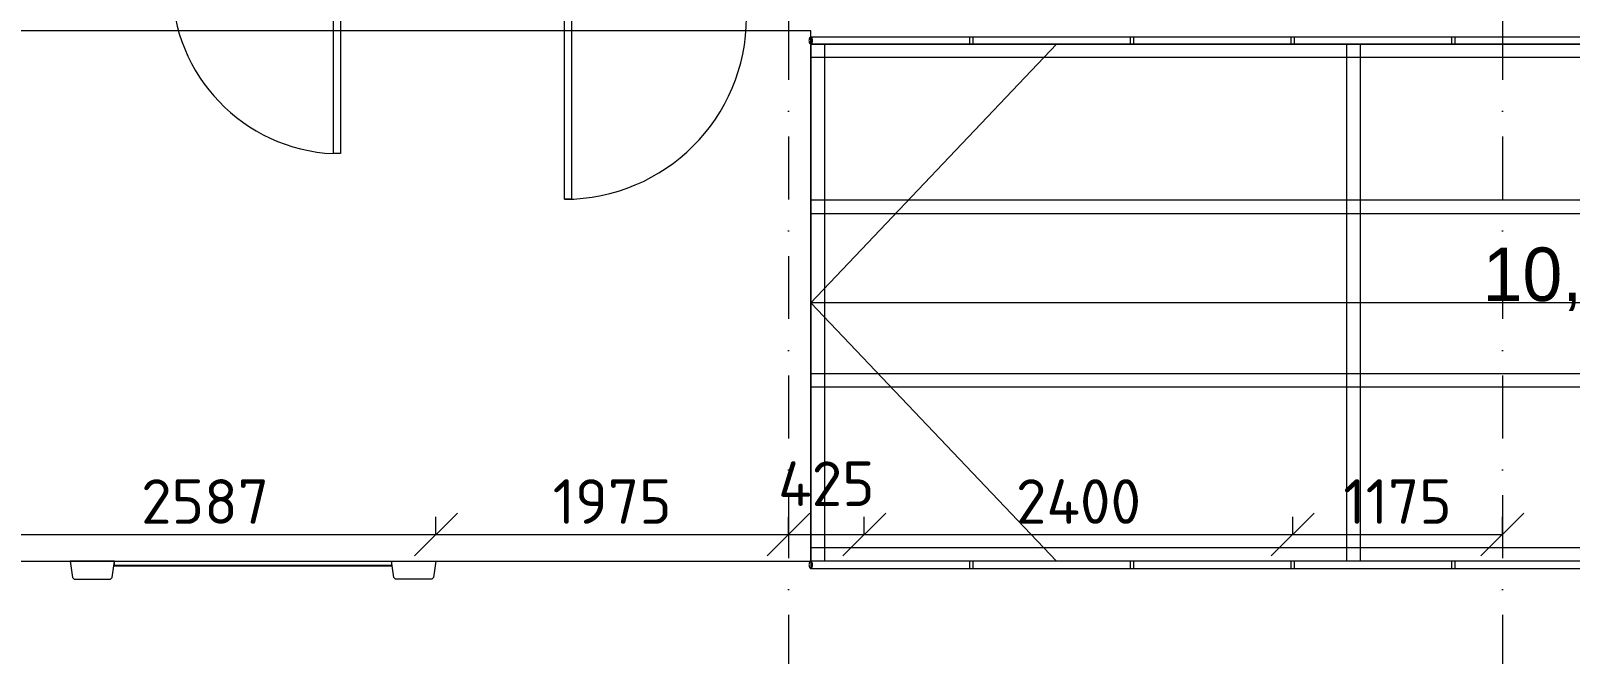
# Model space of a CAD drawing. Header units: millimetres. Extents: x 0 to 2118900, y -20000 to 84100.
# Drawn here: x 497755 to 506380, y 20204 to 23700 of the extents above; entities that cross this region are included whole.
import ezdxf
from ezdxf.enums import TextEntityAlignment as Align

# ---------------------------------------------------------------- set-up
doc = ezdxf.new("R2010")
doc.units = ezdxf.units.MM
doc.linetypes.add('Dot & Dashed', pattern=[670.277762, 352.777767, -176.388884, 0, -141.111112])
doc.layers.add('АР_подоснова', color=8, linetype='Continuous', lineweight=13)
doc.layers.add('ПТ_размеры', color=7, linetype='Continuous', lineweight=13)
doc.styles.add('АР_текст_1', font='arial.ttf')
doc.styles.add('АР_текст_2', font='ARIALN.TTF')
doc.styles.add('ПТ', font='isocpeur.ttf')
doc.dimstyles.new('ПТ100', dxfattribs={"dimscale": 100, "dimtxt": 2.5, "dimasz": 1.2, "dimexe": 1, "dimexo": 0, "dimgap": 0.6, "dimtad": 1, "dimdec": 0, "dimtxsty": 'ПТ', "dimtsz": 1.2, "dimcen": 2.5, "dimclrd": 7, "dimclre": 7, "dimclrt": 7, "dimazin": 3, "dimtfac": 1, "dimtmove": 0, "dimatfit": 3, "dimlwd": 13, "dimlwe": 13, "dimarcsym": 0})

# ---------------------------------------------------------------- blocks, each defined once
blk = doc.blocks.new('Перекрытие_2810', base_point=(92025, -3275))
at = {"color": 0, "linetype": 'Continuous', "lineweight": -2, "flags": 128}
blk.add_lwpolyline([(92025, -3275), (92011.3, -3366.5), (92001.4, -3375), (91798.6, -3375), (91788.7, -3366.5), (91775.1, -3275)], close=True, dxfattribs=at)
blk = doc.blocks.new('Перекрытие_294', base_point=(89975, -3275))
at = {"color": 0, "linetype": 'Continuous', "lineweight": -2, "flags": 128}
blk.add_lwpolyline([(89975, -3275), (89988.7, -3366.5), (89998.6, -3375), (90201.4, -3375), (90211.3, -3366.5), (90224.9, -3275)], close=True, dxfattribs=at)
blk = doc.blocks.new('Морф_144')
at = {"color": 0, "linetype": 'Continuous', "lineweight": -2, "flags": 128}
for points in [[(91575.1, -3299.1), (91775.1, -3299.1)], [(91575.1, -3300.6), (91575.1, -3299.1)], [(91575.1, -3300.6), (91775.1, -3300.6)], [(91775.1, -3300.6), (91775.1, -3299.1)]]:
    blk.add_lwpolyline(points, dxfattribs=at)
blk = doc.blocks.new('Морф_145')
at = {"color": 0, "linetype": 'Continuous', "lineweight": -2, "flags": 128}
for points in [[(91375.1, -3300.6), (91375.1, -3299.1)], [(91375.1, -3299.1), (91575.1, -3299.1)], [(91575.1, -3300.6), (91375.1, -3300.6)], [(91775.1, -3299.1), (91575.1, -3299.1)], [(91575.1, -3299.1), (91575.1, -3300.6)], [(91575.1, -3300.6), (91775.1, -3300.6)], [(91775.1, -3300.6), (91775.1, -3299.1)]]:
    blk.add_lwpolyline(points, dxfattribs=at)
blk = doc.blocks.new('Морф_146')
at = {"color": 0, "linetype": 'Continuous', "lineweight": -2, "flags": 128}
for points in [[(91175.1, -3300.6), (91175.1, -3299.1)], [(91175.1, -3299.1), (91375.1, -3299.1)], [(91375.1, -3300.6), (91175.1, -3300.6)], [(91675.1, -3299.1), (91375.1, -3299.1)], [(91375.1, -3299.1), (91375.1, -3300.6)], [(91375.1, -3300.6), (91675.1, -3300.6)], [(91675.1, -3300.6), (91675.1, -3299.1)]]:
    blk.add_lwpolyline(points, dxfattribs=at)
blk = doc.blocks.new('Морф_147')
at = {"color": 0, "linetype": 'Continuous', "lineweight": -2, "flags": 128}
for points in [[(91175.1, -3300.6), (91175.1, -3299.1)], [(91175.1, -3299.1), (91375.1, -3299.1)], [(91375.1, -3300.6), (91175.1, -3300.6)], [(91675.1, -3299.1), (91375.1, -3299.1)], [(91375.1, -3299.1), (91375.1, -3300.6)], [(91375.1, -3300.6), (91675.1, -3300.6)], [(91675.1, -3300.6), (91675.1, -3299.1)]]:
    blk.add_lwpolyline(points, dxfattribs=at)
blk = doc.blocks.new('Морф_148')
at = {"color": 0, "linetype": 'Continuous', "lineweight": -2, "flags": 128}
for points in [[(90975.1, -3300.6), (90975.1, -3299.1)], [(90975.1, -3299.1), (91175.1, -3299.1)], [(91175.1, -3300.6), (90975.1, -3300.6)], [(91475.1, -3299.1), (91175.1, -3299.1)], [(91175.1, -3299.1), (91175.1, -3300.6)], [(91175.1, -3300.6), (91475.1, -3300.6)], [(91475.1, -3300.6), (91475.1, -3299.1)]]:
    blk.add_lwpolyline(points, dxfattribs=at)
blk = doc.blocks.new('Морф_149')
at = {"color": 0, "linetype": 'Continuous', "lineweight": -2, "flags": 128}
for points in [[(90775.1, -3300.6), (90775.1, -3299.1)], [(90775.1, -3299.1), (90975.1, -3299.1)], [(90975.1, -3300.6), (90775.1, -3300.6)], [(91275.1, -3299.1), (90975.1, -3299.1)], [(90975.1, -3299.1), (90975.1, -3300.6)], [(90975.1, -3300.6), (91275.1, -3300.6)], [(91275.1, -3300.6), (91275.1, -3299.1)]]:
    blk.add_lwpolyline(points, dxfattribs=at)
blk = doc.blocks.new('Морф_150')
at = {"color": 0, "linetype": 'Continuous', "lineweight": -2, "flags": 128}
for points in [[(90575.1, -3300.6), (90575.1, -3299.1)], [(90575.1, -3299.1), (90775.1, -3299.1)], [(90775.1, -3300.6), (90575.1, -3300.6)], [(91075.1, -3299.1), (90775.1, -3299.1)], [(90775.1, -3299.1), (90775.1, -3300.6)], [(90775.1, -3300.6), (91075.1, -3300.6)], [(91075.1, -3300.6), (91075.1, -3299.1)]]:
    blk.add_lwpolyline(points, dxfattribs=at)
blk = doc.blocks.new('Морф_151')
at = {"color": 0, "linetype": 'Continuous', "lineweight": -2, "flags": 128}
for points in [[(90375.1, -3300.6), (90375.1, -3299.1)], [(90375.1, -3299.1), (90575.1, -3299.1)], [(90575.1, -3300.6), (90375.1, -3300.6)], [(90875.1, -3299.1), (90575.1, -3299.1)], [(90575.1, -3299.1), (90575.1, -3300.6)], [(90575.1, -3300.6), (90875.1, -3300.6)], [(90875.1, -3300.6), (90875.1, -3299.1)]]:
    blk.add_lwpolyline(points, dxfattribs=at)
blk = doc.blocks.new('Морф_152')
at = {"color": 0, "linetype": 'Continuous', "lineweight": -2, "flags": 128}
for points in [[(90224.9, -3299.1), (90375.1, -3299.1)], [(90224.9, -3299.1), (90224.9, -3300.6)], [(90375.1, -3300.6), (90224.9, -3300.6)], [(90675.1, -3299.1), (90375.1, -3299.1)], [(90375.1, -3299.1), (90375.1, -3300.6)], [(90375.1, -3300.6), (90675.1, -3300.6)], [(90675.1, -3300.6), (90675.1, -3299.1)]]:
    blk.add_lwpolyline(points, dxfattribs=at)
blk = doc.blocks.new('Морф_153')
at = {"color": 0, "linetype": 'Continuous', "lineweight": -2, "flags": 128}
for points in [[(90475.1, -3299.1), (90224.9, -3299.1)], [(90224.9, -3299.1), (90224.9, -3300.6)], [(90224.9, -3300.6), (90475.1, -3300.6)], [(90475.1, -3300.6), (90475.1, -3299.1)]]:
    blk.add_lwpolyline(points, dxfattribs=at)
blk = doc.blocks.new('Морф_154')
at = {"color": 0, "linetype": 'Continuous', "lineweight": -2, "flags": 128}
for points in [[(90275.1, -3299.1), (90224.9, -3299.1)], [(90224.9, -3299.1), (90224.9, -3300.6)], [(90224.9, -3300.6), (90275.1, -3300.6)], [(90275.1, -3300.6), (90275.1, -3299.1)]]:
    blk.add_lwpolyline(points, dxfattribs=at)
blk = doc.blocks.new('Балка - Швеллер ПП 270')
at = {"color": 0, "linetype": 'Continuous', "lineweight": -2}
for p, q in [((-17.9, 37.5), (8991.2, 37.5)), ((8991.2, 0), (8991.2, 37.5)), ((8991.2, -37.5), (8991.2, 0)), ((-17.9, -37.5), (8991.2, -37.5))]:
    blk.add_line(p, q, dxfattribs=at)
blk = doc.blocks.new('Балка - Швеллер ПП 27_30')
at = {"color": 0, "linetype": 'Continuous', "lineweight": -2}
for p, q in [((0, 37.5), (0, -37.5)), ((1450, 37.5), (0, 37.5)), ((2900, 37.5), (1450, 37.5)), ((2900, 0), (2900, 37.5)), ((2900, -37.5), (2900, 0)), ((0, -37.5), (1450, -37.5)), ((1450, -37.5), (2900, -37.5))]:
    blk.add_line(p, q, dxfattribs=at)
blk = doc.blocks.new('Перекрытие_750', base_point=(3875, -3275))
at = {"color": 0, "linetype": 'Continuous', "lineweight": -2, "flags": 128}
blk.add_lwpolyline([(3875, -3275), (94125, -3275), (94125, -300), (3875, -300)], close=True, dxfattribs=at)
blk = doc.blocks.new('Перекрытие_890', base_point=(91775.1, -3299.1))
at = {"color": 0, "linetype": 'Continuous', "lineweight": -2, "flags": 128}
blk.add_lwpolyline([(91775.1, -3299.1), (90224.9, -3299.1), (90224.9, -3275), (91775.1, -3275)], close=True, dxfattribs=at)
blk = doc.blocks.new('Однопольная Дверь 27_5')
at = {"color": 0, "linetype": 'Continuous', "lineweight": -2}
for p, q in [((470, 0), (470, 1020)), ((470, 1020), (510, 1020)), ((510, 1020), (510, 0)), ((-510, 0), (-540, 0)), ((-540, 0), (-540, -70)), ((-540, 0), (-540, -70)), ((-540, 0), (-540, -70)), ((-510, -40), (-510, 0)), ((510, 0), (470, 0)), ((540, 0), (510, 0)), ((510, 0), (510, -40)), ((540, -70), (540, 0)), ((540, 0), (540, -70)), ((540, 0), (540, -70)), ((-540, -70), (-500, -70)), ((-540, -70), (-540, -100)), ((-500, -40), (-510, -40)), ((-500, -70), (-500, -40)), ((510, -40), (500, -40)), ((500, -40), (500, -70)), ((500, -70), (540, -70)), ((540, -70), (540, -100))]:
    blk.add_line(p, q, dxfattribs=at)
blk.add_arc((510, 0), 1020, 90, 180, dxfattribs=at)
blk = doc.blocks.new('Стена_413', base_point=(-125, -125))
at = {"color": 0, "linetype": 'Continuous', "lineweight": -2, "zscale": 1000, "rotation": 180}
blk.add_blockref('Однопольная Дверь 27_5', (93255, -225), dxfattribs=at)
blk = doc.blocks.new('Ограждение_14')
at = {"color": 0, "linetype": 'Continuous', "lineweight": -2, "flags": 128}
for points in [[(94125, -375), (94126.7, -374.7), (94128.4, -373.8), (94130, -372.3), (94131.4, -370.3), (94132.7, -367.9), (94133.7, -365), (94134.4, -361.8), (94134.8, -358.5), (94135, -355), (94134.8, -351.5), (94134.4, -348.2), (94133.7, -345), (94132.7, -342.1), (94131.4, -339.7), (94130, -337.7), (94128.4, -336.2), (94126.7, -335.3), (94125, -335), (94123.3, -335.3), (94121.6, -336.2), (94120, -337.7), (94118.6, -339.7), (94117.3, -342.1), (94116.3, -345), (94115.6, -348.2), (94115.2, -351.5), (94115, -355), (94115.2, -358.5), (94115.6, -361.8), (94116.3, -365), (94117.3, -367.9), (94118.6, -370.3), (94120, -372.3), (94121.6, -373.8), (94123.3, -374.7)], [(94125, -335), (94125, -375), (103125.9, -375), (103125.9, -335)], [(94125, -335), (94125, -375), (103125.9, -375), (103125.9, -335)], [(94125, -335), (94125, -375), (103125.9, -375), (103125.9, -335)], [(94125, -335), (94125, -375), (103125.9, -375), (103125.9, -335)], [(94125, -335), (94125, -375), (103125.9, -375), (103125.9, -335)], [(95015.1, -335), (95015.1, -375), (95035.1, -375), (95035.1, -335)], [(95915.2, -335), (95915.2, -375), (95935.2, -375), (95935.2, -335)], [(96815.3, -335), (96815.3, -375), (96835.3, -375), (96835.3, -335)], [(97715.4, -335), (97715.4, -375), (97735.4, -375), (97735.4, -335)]]:
    blk.add_lwpolyline(points, close=True, dxfattribs=at)
blk = doc.blocks.new('Ограждение_15')
at = {"color": 0, "linetype": 'Continuous', "lineweight": -2, "flags": 128}
for points in [[(94125, -3315), (94126.7, -3314.7), (94128.4, -3313.8), (94130, -3312.3), (94131.4, -3310.3), (94132.7, -3307.9), (94133.7, -3305), (94134.4, -3301.8), (94134.8, -3298.5), (94135, -3295), (94134.8, -3291.5), (94134.4, -3288.2), (94133.7, -3285), (94132.7, -3282.1), (94131.4, -3279.7), (94130, -3277.7), (94128.4, -3276.2), (94126.7, -3275.3), (94125, -3275), (94123.3, -3275.3), (94121.6, -3276.2), (94120, -3277.7), (94118.6, -3279.7), (94117.3, -3282.1), (94116.3, -3285), (94115.6, -3288.2), (94115.2, -3291.5), (94115, -3295), (94115.2, -3298.5), (94115.6, -3301.8), (94116.3, -3305), (94117.3, -3307.9), (94118.6, -3310.3), (94120, -3312.3), (94121.6, -3313.8), (94123.3, -3314.7)], [(94125, -3275), (94125, -3315), (103125.9, -3315), (103125.9, -3275)], [(94125, -3275), (94125, -3315), (103125.9, -3315), (103125.9, -3275)], [(94125, -3275), (94125, -3315), (103125.9, -3315), (103125.9, -3275)], [(94125, -3275), (94125, -3315), (103125.9, -3315), (103125.9, -3275)], [(94125, -3275), (94125, -3315), (103125.9, -3315), (103125.9, -3275)], [(95015.1, -3275), (95015.1, -3315), (95035.1, -3315), (95035.1, -3275)], [(95915.2, -3275), (95915.2, -3315), (95935.2, -3315), (95935.2, -3275)], [(96815.3, -3275), (96815.3, -3315), (96835.3, -3315), (96835.3, -3275)], [(97715.4, -3275), (97715.4, -3315), (97735.4, -3315), (97735.4, -3275)]]:
    blk.add_lwpolyline(points, close=True, dxfattribs=at)
blk = doc.blocks.new('Стандартный Маркер Сетки_40')
at = {"color": 0, "linetype": 'Dot & Dashed', "lineweight": -2}
blk.add_line((0, 0), (55187, 0), dxfattribs=at)
at = {"color": 0, "lineweight": -2, "style": 'АР_текст_1'}
blk.add_attdef('AC_MarkerText_1', text='', height=300, rotation=90, dxfattribs=at).set_placement((55368.5, -68.6), align=Align.TOP_CENTER)
blk = doc.blocks.new('Пандус Прямой 27')
at = {"color": 0, "linetype": 'Continuous', "lineweight": -2}
for p, q in [((0, 1450), (9000.9, 1450)), ((9000.9, 0), (7624.1, 1450)), ((9000.9, -1450), (9000.9, 1450)), ((0, 0), (9000.9, 0)), ((7624.1, -1450), (9000.9, 0)), ((0, -1450), (9000.9, -1450))]:
    blk.add_line(p, q, dxfattribs=at)
at = {"color": 0, "lineweight": -2, "style": 'АР_текст_2'}
blk.add_attdef('ac_bottomlevel', text='', height=300, dxfattribs=at).set_placement((4500.5, 159.5), align=Align.MIDDLE_CENTER)
blk = doc.blocks.new('AR_F1')
at = {"layer": 'АР_подоснова', "linetype": 'Continuous'}
for p, q in [((91450.2, -989), (91450.2, -43.4)), ((91490.2, -43.4), (91490.2, -989)), ((91490.2, -989), (91450.2, -989))]:
    blk.add_line(p, q, dxfattribs=at)
blk.add_arc((91494.8, -41.4), 948.6, 180.21527, 267.30478, dxfattribs=at)
at = {"layer": 'АР_подоснова', "linetype": 'Continuous', "zscale": 1000}
for name, p, rotation in [('Стандартный Маркер Сетки_40', (94000, 40000), 270), ('Стандартный Маркер Сетки_40', (98000, 40000), 270), ('Балка - Швеллер ПП 270', (103117, -412.5), 180), ('Балка - Швеллер ПП 270', (103117, -1288.3), 180)]:
    blk.add_blockref(name, p, dxfattribs=dict(at, rotation=rotation))
at = {"layer": 'АР_подоснова'}
blk.add_blockref('Стена_413', (-125, -125), dxfattribs=at)
at = {"layer": 'АР_подоснова', "linetype": 'Continuous'}
for name, p in [('Перекрытие_750', (3875, -3275)), ('Ограждение_14', (0, 0)), ('Перекрытие_294', (89975, -3275)), ('Перекрытие_890', (91775.1, -3299.1)), ('Перекрытие_2810', (92025, -3275)), ('Ограждение_15', (0, 0)), ('Морф_152', (0, 0)), ('Морф_153', (0, 0)), ('Морф_154', (0, 0)), ('Морф_151', (0, 0)), ('Морф_150', (0, 0)), ('Морф_149', (0, 0)), ('Морф_148', (0, 0)), ('Морф_146', (0, 0)), ('Морф_147', (0, 0)), ('Морф_145', (0, 0)), ('Морф_144', (0, 0))]:
    blk.add_blockref(name, p, dxfattribs=at)
ref = blk.add_blockref('Пандус Прямой 27', (103125.9, -1825), dxfattribs=dict(at, xscale=-1, zscale=1000))
ref.add_attrib('ac_bottomlevel', '10,00 %', dxfattribs={"layer": '0', "color": 0, "lineweight": 0, "height": 300}).set_placement((98625.5, -1665.5), align=Align.MIDDLE_CENTER)
at = {"layer": 'АР_подоснова', "linetype": 'Continuous', "xscale": -1, "zscale": 1000, "rotation": 270}
for p in [(94165, -3275), (97165, -3275)]:
    blk.add_blockref('Балка - Швеллер ПП 27_30', p, dxfattribs=at)
at = {"layer": 'АР_подоснова', "linetype": 'Continuous', "xscale": -1, "zscale": 1000}
for p in [(103117, -2261.7), (103117, -3237.5)]:
    blk.add_blockref('Балка - Швеллер ПП 270', p, dxfattribs=at)

msp = doc.modelspace()

# ---------------------------------------------------------------- block references
at = {"layer": 'АР_подоснова'}
msp.add_blockref('AR_F1', (408000, 24000), dxfattribs=at)

# ---------------------------------------------------------------- dimensions: what is measured, and where the dimension line sits
at = {"layer": 'ПТ_размеры'}
for base, p1, p2 in [((502000, 20875), (502000, 20875), (502425, 20875)), ((497438, 20875), (497438, 20875), (500025, 20875)), ((500025, 20875), (500025, 20875), (502000, 20875)), ((502425, 20875), (502425, 20875), (504825, 20875)), ((504825, 20875), (504825, 20875), (506000, 20875))]:
    msp.add_linear_dim(base=base, p1=p1, p2=p2, dimstyle='ПТ100', dxfattribs=at).render()

doc.saveas('drawing.dxf')
